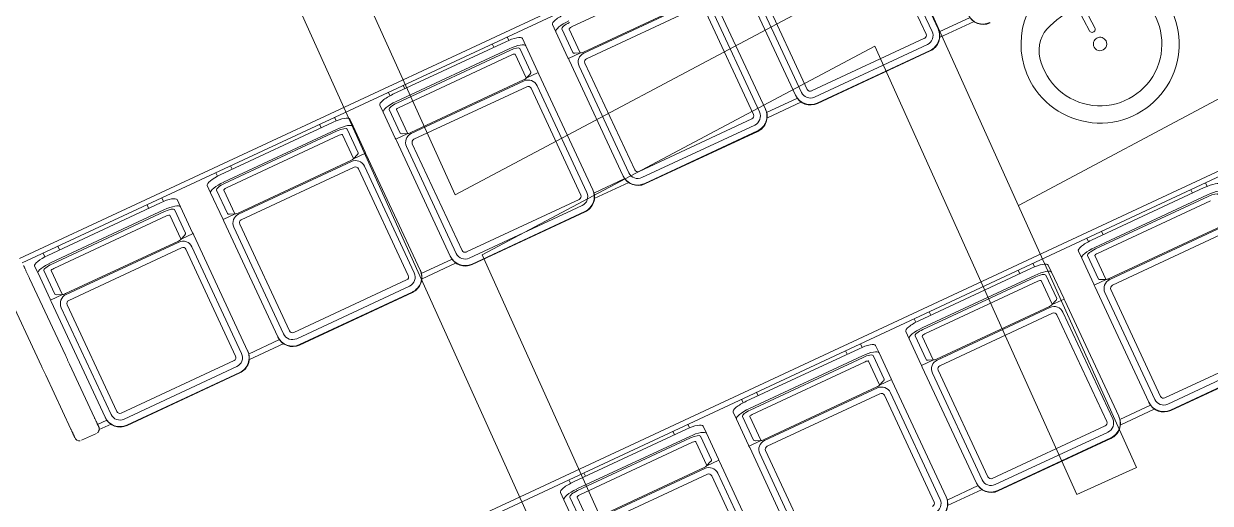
# Model space of a CAD drawing. Header units: metres. Extents: x -217 to -108, y -304 to -188.
# Drawn here: x -143.97 to -140.347, y -248.892 to -247.429 of the extents above; entities that cross this region are included whole.
import ezdxf

# ---------------------------------------------------------------- set-up
doc = ezdxf.new("R2010")
doc.units = ezdxf.units.M
for name, color, linetype, lineweight in [('A-FLOR', 192, 'Continuous', 9), ('A-WALL', 113, 'Continuous', 9), ('I-FURN', 30, 'Continuous', 9), ('P-SANR-FIXT', 6, 'Continuous', 9), ('Q-CASE', 31, 'Continuous', 9)]:
    doc.layers.add(name, color=color, linetype=linetype, lineweight=lineweight)

# ---------------------------------------------------------------- blocks, each defined once
blk = doc.blocks.new('Vanity_Five_Sinks_3959 - 25_ Deep-586352-Nivel 3')
at = {"layer": 'Q-CASE'}
blk.add_line((-1.3216, -0.635), (2.6349, -0.635), dxfattribs=at)
blk = doc.blocks.new('Sink_Vanity_Round - 19_ x 19_-584082-Nivel 3')
at = {"layer": 'P-SANR-FIXT'}
for p, q in [((0.0871, 0.2471), (0.0871, 0.1363)), ((0.1062, 0.2471), (0.1062, 0.1363))]:
    blk.add_line(p, q, dxfattribs=at)
for centre, radius, start, end in [((0.0967, 0.0852), 0.2413, 360, 180), ((0.0459, 0.2471), 0.0127, 360, 180), ((0.0967, 0.2471), 0.00952, 360, 180), ((0.1475, 0.2471), 0.0127, 360, 180), ((0.0967, -0.233), 0.4523, 76.1035, 103.8965), ((0.0459, 0.2471), 0.0127, 180, 0), ((0.1475, 0.2471), 0.0127, 180, 360), ((0.0124, 0.1074), 0.1016, 103.8965, 165.2115), ((0.1809, 0.1074), 0.1016, 14.7885, 76.1035), ((0.0967, 0.0852), 0.1887, 165.2115, 14.7885), ((0.0967, 0.1363), 0.00952, 180, 0), ((0.0967, 0.0852), 0.2413, 180, 360), ((0.0967, 0.0852), 0.0206, 360, 180), ((0.0967, 0.0852), 0.0206, 180, 360)]:
    blk.add_arc(centre, radius, start, end, dxfattribs=at)
blk = doc.blocks.new('silla sala de espera - silla sala de espera-V119-Nivel 3')
at = {"layer": 'I-FURN'}
for p, q in [((6.4365, 0.288), (0.0777, 0.288)), ((0.0796, 0.272), (6.435, 0.272)), ((0.15, 0.2599), (0.15, 0.272)), ((0.16, 0.2602), (0.54, 0.2602)), ((0.2, 0.272), (0.2, 0.2602)), ((0.5, 0.2602), (0.5, 0.272)), ((0.55, 0.272), (0.55, 0.2599)), ((0.7314, 0.2599), (0.7314, 0.272)), ((0.7414, 0.2602), (1.1214, 0.2602)), ((0.7814, 0.272), (0.7814, 0.2602)), ((1.0814, 0.2602), (1.0814, 0.272)), ((1.1314, 0.272), (1.1314, 0.2599)), ((1.3128, 0.2599), (1.3128, 0.272)), ((1.3228, 0.2602), (1.7028, 0.2602)), ((1.3628, 0.272), (1.3628, 0.2602)), ((1.6628, 0.2602), (1.6628, 0.272)), ((1.7128, 0.272), (1.7128, 0.2599)), ((0, 0.22), (0, -0.0386)), ((0.08, -0.0386), (0.08, 0.22)), ((0.11, 0.2473), (0.11, 0.2231)), ((0.11, 0.1358), (0.11, 0.2231)), ((0.13, 0.1436), (0.13, 0.2231)), ((0.16, 0.2361), (0.54, 0.2361)), ((0.16, 0.2309), (0.54, 0.2309)), ((0.57, 0.2231), (0.57, 0.1436)), ((0.59, 0.2231), (0.59, 0.2473)), ((0.59, 0.2231), (0.59, 0.1358)), ((0.6914, 0.2473), (0.6914, 0.2231)), ((0.6914, 0.1358), (0.6914, 0.2231)), ((0.7114, 0.1436), (0.7114, 0.2231)), ((0.7414, 0.2361), (1.1214, 0.2361)), ((0.7414, 0.2309), (1.1214, 0.2309)), ((1.1514, 0.2231), (1.1514, 0.1436)), ((1.1714, 0.2231), (1.1714, 0.2473)), ((1.1714, 0.2231), (1.1714, 0.1358)), ((1.2728, 0.2473), (1.2728, 0.2231)), ((1.2728, 0.1358), (1.2728, 0.2231)), ((1.2928, 0.1436), (1.2928, 0.2231)), ((1.3228, 0.2361), (1.7028, 0.2361)), ((1.3228, 0.2309), (1.7028, 0.2309)), ((1.7328, 0.2231), (1.7328, 0.1436)), ((1.7528, 0.2231), (1.7528, 0.2473)), ((1.7528, 0.2231), (1.7528, 0.1358)), ((1.8543, 0.2473), (1.8543, 0.2231)), ((1.8543, 0.1358), (1.8543, 0.2231)), ((1.8743, 0.1436), (1.8743, 0.2231)), ((0.15, 0.2135), (0.15, 0.1339)), ((0.54, 0.2161), (0.16, 0.2161)), ((0.55, 0.1339), (0.55, 0.2135)), ((0.7314, 0.2135), (0.7314, 0.1339)), ((1.1214, 0.2161), (0.7414, 0.2161)), ((1.1314, 0.1339), (1.1314, 0.2135)), ((1.3128, 0.2135), (1.3128, 0.1339)), ((1.7028, 0.2161), (1.3228, 0.2161)), ((1.7128, 0.1339), (1.7128, 0.2135)), ((1.8943, 0.2135), (1.8943, 0.1339)), ((2.2843, 0.2161), (1.9043, 0.2161)), ((0.11, 0.1329), (0.11, 0.1358)), ((0.11, 0.1329), (0.1506, 0.1329)), ((0.11, 0.1279), (0.11, 0.1329)), ((0.11, -0.2615), (0.11, 0.1279)), ((0.1347, 0.1394), (0.1516, 0.1325)), ((0.16, 0.1313), (0.54, 0.1313)), ((0.16, 0.1279), (0.54, 0.1279)), ((0.54, 0.1087), (0.16, 0.1087)), ((0.5484, 0.1325), (0.5653, 0.1394)), ((0.5496, 0.1329), (0.59, 0.1329)), ((0.59, 0.1358), (0.59, 0.1329)), ((0.59, 0.1329), (0.59, 0.1279)), ((0.59, 0.1279), (0.59, -0.2615)), ((0.6914, 0.1329), (0.6914, 0.1358)), ((0.6914, 0.1329), (0.7321, 0.1329)), ((0.6914, 0.1279), (0.6914, 0.1329)), ((0.6914, -0.2615), (0.6914, 0.1279)), ((0.7161, 0.1394), (0.733, 0.1325)), ((0.7414, 0.1313), (1.1214, 0.1313)), ((0.7414, 0.1279), (1.1214, 0.1279)), ((1.1214, 0.1087), (0.7414, 0.1087)), ((1.1299, 0.1325), (1.1467, 0.1394)), ((1.131, 0.1329), (1.1714, 0.1329)), ((1.1714, 0.1358), (1.1714, 0.1329)), ((1.1714, 0.1329), (1.1714, 0.1279)), ((1.1714, 0.1279), (1.1714, -0.2615)), ((1.2728, 0.1329), (1.2728, 0.1358)), ((1.2728, 0.1329), (1.3135, 0.1329)), ((1.2728, 0.1279), (1.2728, 0.1329)), ((1.2728, -0.2615), (1.2728, 0.1279)), ((1.2975, 0.1394), (1.3144, 0.1325)), ((1.3228, 0.1313), (1.7028, 0.1313)), ((1.3228, 0.1279), (1.7028, 0.1279)), ((1.7028, 0.1087), (1.3228, 0.1087)), ((1.7113, 0.1325), (1.7282, 0.1394)), ((1.7124, 0.1329), (1.7528, 0.1329)), ((1.7528, 0.1358), (1.7528, 0.1329)), ((1.7528, 0.1329), (1.7528, 0.1279)), ((1.7528, 0.1279), (1.7528, -0.2615)), ((1.8543, 0.1329), (1.8543, 0.1358)), ((1.8543, 0.1329), (1.8949, 0.1329)), ((1.8543, 0.1279), (1.8543, 0.1329)), ((1.8543, -0.2615), (1.8543, 0.1279)), ((1.8789, 0.1394), (1.8958, 0.1325)), ((1.9043, 0.1313), (2.2843, 0.1313)), ((1.9043, 0.1279), (2.2843, 0.1279)), ((2.2843, 0.1087), (1.9043, 0.1087)), ((2.3343, 0.1279), (2.3343, -0.2615)), ((2.4357, -0.2615), (2.4357, 0.1279)), ((2.9157, 0.1279), (2.9157, -0.2615)), ((0.13, -0.2615), (0.13, 0.098)), ((0.15, 0.0987), (0.15, -0.2608)), ((0.55, -0.2608), (0.55, 0.0987)), ((0.57, 0.098), (0.57, -0.2615)), ((0.7114, -0.2615), (0.7114, 0.098)), ((0.7314, 0.0987), (0.7314, -0.2608)), ((1.1314, -0.2608), (1.1314, 0.0987)), ((1.1514, 0.098), (1.1514, -0.2615)), ((1.2928, -0.2615), (1.2928, 0.098)), ((1.3128, 0.0987), (1.3128, -0.2608)), ((1.7128, -0.2608), (1.7128, 0.0987)), ((1.7328, 0.098), (1.7328, -0.2615)), ((1.8743, -0.2615), (1.8743, 0.098)), ((1.8943, 0.0987), (1.8943, -0.2608)), ((2.2943, -0.2608), (2.2943, 0.0987)), ((2.3143, 0.098), (2.3143, -0.2615)), ((2.4557, -0.2615), (2.4557, 0.098)), ((2.4757, 0.0987), (2.4757, -0.2608)), ((2.8757, -0.2608), (2.8757, 0.0987)), ((2.8957, 0.098), (2.8957, -0.2615)), ((0, -0.0686), (0, -0.25)), ((0.08, -0.25), (0.08, -0.0686)), ((0.0777, -0.288), (0.1178, -0.288)), ((0.1114, -0.272), (0.0797, -0.272)), ((0.11, -0.2615), (0.11, -0.2629)), ((0.16, -0.2707), (0.54, -0.2707)), ((0.5822, -0.288), (0.6993, -0.288)), ((0.6928, -0.272), (0.5886, -0.272)), ((0.59, -0.2629), (0.59, -0.2615)), ((0.6914, -0.2615), (0.6914, -0.2629)), ((0.7414, -0.2707), (1.1214, -0.2707)), ((1.1636, -0.288), (1.2807, -0.288)), ((1.2742, -0.272), (1.17, -0.272)), ((1.1714, -0.2629), (1.1714, -0.2615)), ((1.2728, -0.2615), (1.2728, -0.2629)), ((1.3228, -0.2707), (1.7028, -0.2707)), ((1.745, -0.288), (1.8621, -0.288)), ((1.8556, -0.272), (1.7515, -0.272)), ((1.7528, -0.2629), (1.7528, -0.2615)), ((1.8543, -0.2615), (1.8543, -0.2629)), ((1.9043, -0.2707), (2.2843, -0.2707)), ((2.3264, -0.288), (2.4435, -0.288)), ((2.4371, -0.272), (2.3329, -0.272)), ((2.3343, -0.2629), (2.3343, -0.2615)), ((2.4357, -0.2615), (2.4357, -0.2629)), ((2.4857, -0.2707), (2.8657, -0.2707)), ((2.9078, -0.288), (3.0249, -0.288)), ((3.0185, -0.272), (2.9143, -0.272)), ((2.9157, -0.2629), (2.9157, -0.2615)), ((0.015, -0.295), (0.065, -0.295)), ((0.54, -0.2915), (0.16, -0.2915)), ((0.16, -0.3115), (0.54, -0.3115)), ((0.16, -0.3128), (0.54, -0.3128)), ((1.1214, -0.2915), (0.7414, -0.2915)), ((0.7414, -0.3115), (1.1214, -0.3115)), ((0.7414, -0.3128), (1.1214, -0.3128)), ((1.7028, -0.2915), (1.3228, -0.2915)), ((1.3228, -0.3115), (1.7028, -0.3115)), ((1.3228, -0.3128), (1.7028, -0.3128)), ((2.2843, -0.2915), (1.9043, -0.2915)), ((1.9043, -0.3115), (2.2843, -0.3115)), ((1.9043, -0.3128), (2.2843, -0.3128)), ((2.8657, -0.2915), (2.4857, -0.2915)), ((2.4857, -0.3115), (2.8657, -0.3115)), ((2.4857, -0.3128), (2.8657, -0.3128))]:
    blk.add_line(p, q, dxfattribs=at)
at = {"layer": 'I-FURN', "flags": 128}
for points in [[(0.08, 0.22), (0.08, 0.2224), (0.08, 0.2248), (0.08, 0.2272), (0.08, 0.2296), (0.08, 0.2319), (0.08, 0.2343), (0.08, 0.2366), (0.08, 0.2389), (0.08, 0.2411), (0.08, 0.2434), (0.08, 0.2456), (0.08, 0.2477), (0.08, 0.2498), (0.08, 0.2519), (0.08, 0.2539), (0.08, 0.2558), (0.08, 0.2577), (0.08, 0.2596), (0.08, 0.2613), (0.08, 0.263)], [(0, -0.0386), (0, -0.041), (0, -0.0434), (0, -0.0458), (0, -0.0481), (0, -0.0505), (0, -0.0528), (0, -0.0552), (0, -0.0575), (0, -0.0597), (0, -0.062), (0, -0.0641), (0, -0.0663), (0, -0.0684), (0, -0.0686)], [(0.08, -0.0686), (0.08, -0.0665), (0.08, -0.0644), (0.08, -0.0622), (0.08, -0.0599), (0.08, -0.0577), (0.08, -0.0554), (0.08, -0.0531), (0.08, -0.0507), (0.08, -0.0484), (0.08, -0.046), (0.08, -0.0436), (0.08, -0.0412), (0.08, -0.0388), (0.08, -0.0386)], [(0, -0.25), (0, -0.2521), (0, -0.2541), (0, -0.256), (0, -0.2579), (0, -0.2597), (0, -0.2615), (0, -0.2632), (0, -0.2648), (0, -0.2664), (0, -0.2679), (0, -0.2693), (0, -0.2706), (0, -0.2719), (0, -0.273), (0, -0.2741), (0, -0.2751), (0, -0.276), (0, -0.2768), (0, -0.2775), (0, -0.2782), (0, -0.2787), (0, -0.2792), (0, -0.2795), (0, -0.2798), (0, -0.2799), (0, -0.28)], [(0.08, -0.28), (0.08, -0.28), (0.08, -0.2798), (0.08, -0.2796), (0.08, -0.2792), (0.08, -0.2788), (0.08, -0.2783), (0.08, -0.2777), (0.08, -0.277), (0.08, -0.2762), (0.08, -0.2753), (0.08, -0.2743), (0.08, -0.2732), (0.08, -0.2721), (0.08, -0.2708), (0.08, -0.2695), (0.08, -0.2681), (0.08, -0.2667), (0.08, -0.2651), (0.08, -0.2635), (0.08, -0.2618), (0.08, -0.26), (0.08, -0.2582), (0.08, -0.2563), (0.08, -0.2544), (0.08, -0.2524), (0.08, -0.2504), (0.08, -0.25)]]:
    blk.add_lwpolyline(points, dxfattribs=at)
at = {"layer": 'I-FURN'}
for centre, start, end in [((0.015, -0.28), 172.5537, 255), ((0.065, -0.28), 285, 329.9796), ((0.065, -0.28), 330, 344.4005), ((0.065, -0.28), 345, 358.0374), ((0.065, -0.28), 1.965, 7.4463)]:
    blk.add_arc(centre, 0.015, start, end, dxfattribs=at)
for centre, major_axis, ratio, start_param, end_param in [((0.16, 0.2473), (-0.05, 0), 0.258819, 4.712389, 6.283185), ((0.54, 0.2473), (0.05, 0), 0.258819, 0, 1.570796), ((0.7414, 0.2473), (-0.05, 0), 0.258819, 4.712389, 6.283185), ((1.1214, 0.2473), (0.05, 0), 0.258819, 0, 1.570796), ((1.3228, 0.2473), (0.05, 0), 0.258819, 1.570796, 3.141593), ((1.7028, 0.2473), (0.05, 0), 0.258819, 0, 1.570796), ((1.9043, 0.2473), (0.05, 0), 0.258819, 1.570796, 3.141593), ((0.16, 0.2231), (-0.05, 0), 0.258819, 4.712389, 6.283185), ((0.16, 0.2231), (0.03, 0), 0.258819, 1.570796, 3.141593), ((0.54, 0.2231), (0.05, 0), 0.258819, 0, 1.570796), ((0.54, 0.2231), (0.03, 0), 0.258819, 0, 1.570796), ((0.7414, 0.2231), (-0.05, 0), 0.258819, 4.712389, 6.283185), ((0.7414, 0.2231), (0.03, 0), 0.258819, 1.570796, 3.141593), ((1.1214, 0.2231), (-0.05, 0), 0.258819, 3.141593, 4.712389), ((1.1214, 0.2231), (0.03, 0), 0.258819, 0, 1.570796), ((1.3228, 0.2231), (-0.05, 0), 0.258819, 4.712389, 6.283185), ((1.3228, 0.2231), (-0.03, 0), 0.258819, 4.712389, 6.283185), ((1.7028, 0.2231), (-0.05, 0), 0.258819, 3.141593, 4.712389), ((1.7028, 0.2231), (0.03, 0), 0.258819, 0, 1.570796), ((1.9043, 0.2231), (-0.05, 0), 0.258819, 4.712389, 6.283185), ((1.9043, 0.2231), (-0.03, 0), 0.258819, 4.712389, 6.283185), ((0.16, 0.2135), (-0.01, 0), 0.258819, 4.712389, 6.283185), ((0.54, 0.2135), (0.01, 0), 0.258819, 0, 1.570796), ((0.7414, 0.2135), (-0.01, 0), 0.258819, 4.712389, 6.283185), ((1.1214, 0.2135), (0.01, 0), 0.258819, 0, 1.570796), ((1.3228, 0.2135), (-0.01, 0), 0.258819, 4.712389, 6.283185), ((1.7028, 0.2135), (-0.01, 0), 0.258819, 3.141593, 4.712389), ((1.9043, 0.2135), (-0.01, 0), 0.258819, 4.712389, 6.283185), ((0.16, 0.1436), (0.03, 0), 0.258819, 3.141593, 3.665191), ((0.16, 0.098), (-0.03, 0), 0.99863, 4.712389, 6.283185), ((0.16, 0.1339), (0.01, 0), 0.258819, 3.141593, 4.712389), ((0.16, 0.0987), (-0.01, 0), 0.99863, 4.712389, 6.283185), ((0.54, 0.1339), (-0.01, 0), 0.258819, 1.570796, 3.141593), ((0.54, 0.098), (0.03, 0), 0.99863, 0, 1.570796), ((0.54, 0.0987), (0.01, 0), 0.99863, 0, 1.570796), ((0.54, 0.1436), (0.03, 0), 0.258819, 5.759587, 6.283185), ((0.7414, 0.1436), (0.03, 0), 0.258819, 3.141593, 3.665191), ((0.7414, 0.098), (-0.03, 0), 0.99863, 4.712389, 6.283185), ((0.7414, 0.1339), (0.01, 0), 0.258819, 3.141593, 4.712389), ((0.7414, 0.0987), (-0.01, 0), 0.99863, 4.712389, 6.283185), ((1.1214, 0.1339), (0.01, 0), 0.258819, 4.712389, 6.283185), ((1.1214, 0.098), (0.03, 0), 0.99863, 0, 1.570796), ((1.1214, 0.0987), (-0.01, 0), 0.99863, 3.141593, 4.712389), ((1.1214, 0.1436), (0.03, 0), 0.258819, 5.759587, 6.283185), ((1.3228, 0.1436), (0.03, 0), 0.258819, 3.141593, 3.665191), ((1.3228, 0.098), (-0.03, 0), 0.99863, 4.712389, 6.283185), ((1.3228, 0.1339), (-0.01, 0), 0.258819, 0, 1.570796), ((1.3228, 0.0987), (-0.01, 0), 0.99863, 4.712389, 6.283185), ((1.7028, 0.1339), (-0.01, 0), 0.258819, 1.570796, 3.141593), ((1.7028, 0.098), (-0.03, 0), 0.99863, 3.141593, 4.712389), ((1.7028, 0.0987), (-0.01, 0), 0.99863, 3.141593, 4.712389), ((1.7028, 0.1436), (-0.03, 0), 0.258819, 2.617994, 3.141593), ((1.9043, 0.1436), (0.03, 0), 0.258819, 3.141593, 3.665191), ((1.9043, 0.098), (-0.03, 0), 0.99863, 4.712389, 6.283185), ((1.9043, 0.1339), (0.01, 0), 0.258819, 3.141593, 4.712389), ((1.9043, 0.0987), (-0.01, 0), 0.99863, 4.712389, 6.283185), ((0.16, -0.2615), (0.05, 0), 0.99863, 3.141593, 4.712389), ((0.16, -0.2629), (0.05, 0), 0.99863, 3.141593, 4.712389), ((0.16, -0.2615), (0.03, 0), 0.99863, 3.141593, 4.712389), ((0.16, -0.2608), (-0.01, 0), 0.99863, 0, 1.570796), ((0.54, -0.2608), (-0.01, 0), 0.99863, 1.570796, 3.141593), ((0.54, -0.2615), (-0.03, 0), 0.99863, 1.570796, 3.141593), ((0.54, -0.2615), (-0.05, 0), 0.99863, 1.570796, 3.141593), ((0.54, -0.2629), (-0.05, 0), 0.99863, 1.570796, 3.141593), ((0.7414, -0.2615), (0.05, 0), 0.99863, 3.141593, 4.712389), ((0.7414, -0.2629), (0.05, 0), 0.99863, 3.141593, 4.712389), ((0.7414, -0.2615), (0.03, 0), 0.99863, 3.141593, 4.712389), ((0.7414, -0.2608), (0.01, 0), 0.99863, 3.141593, 4.712389), ((1.1214, -0.2608), (-0.01, 0), 0.99863, 1.570796, 3.141593), ((1.1214, -0.2615), (-0.03, 0), 0.99863, 1.570796, 3.141593), ((1.1214, -0.2615), (-0.05, 0), 0.99863, 1.570796, 3.141593), ((1.1214, -0.2629), (-0.05, 0), 0.99863, 1.570796, 3.141593), ((1.3228, -0.2615), (-0.05, 0), 0.99863, 0, 1.570796), ((1.3228, -0.2629), (0.05, 0), 0.99863, 3.141593, 4.712389), ((1.3228, -0.2615), (0.03, 0), 0.99863, 3.141593, 4.712389), ((1.3228, -0.2608), (-0.01, 0), 0.99863, 0, 1.570796), ((1.7028, -0.2608), (-0.01, 0), 0.99863, 1.570796, 3.141593), ((1.7028, -0.2615), (0.03, 0), 0.99863, 4.712389, 6.283185), ((1.7028, -0.2615), (0.05, 0), 0.99863, 4.712389, 6.283185), ((1.7028, -0.2629), (-0.05, 0), 0.99863, 1.570796, 3.141593), ((1.9043, -0.2615), (0.05, 0), 0.99863, 3.141593, 4.712389), ((1.9043, -0.2629), (-0.05, 0), 0.99863, 0, 1.570796), ((1.9043, -0.2615), (0.03, 0), 0.99863, 3.141593, 4.712389), ((1.9043, -0.2608), (-0.01, 0), 0.99863, 0, 1.570796), ((2.2843, -0.2608), (-0.01, 0), 0.99863, 1.570796, 3.141593), ((2.2843, -0.2615), (-0.03, 0), 0.99863, 1.570796, 3.141593), ((2.2843, -0.2615), (-0.05, 0), 0.99863, 1.570796, 3.141593), ((2.2843, -0.2629), (-0.05, 0), 0.99863, 1.570796, 3.141593), ((2.4857, -0.2615), (0.05, 0), 0.99863, 3.141593, 4.712389), ((2.4857, -0.2629), (0.05, 0), 0.99863, 3.141593, 4.712389), ((2.4857, -0.2615), (-0.03, 0), 0.99863, 0, 1.570796), ((2.4857, -0.2608), (-0.01, 0), 0.99863, 0, 1.570796), ((2.8657, -0.2608), (-0.01, 0), 0.99863, 1.570796, 3.141593), ((2.8657, -0.2615), (-0.03, 0), 0.99863, 1.570796, 3.141593), ((2.8657, -0.2615), (-0.05, 0), 0.99863, 1.570796, 3.141593), ((2.8657, -0.2629), (-0.05, 0), 0.99863, 1.570796, 3.141593), ((3.0671, -0.2615), (0.05, 0), 0.99863, 3.141593, 4.712389), ((3.0671, -0.2629), (0.05, 0), 0.99863, 3.141593, 4.712389)]:
    blk.add_ellipse(centre, major_axis=major_axis, ratio=ratio, start_param=start_param, end_param=end_param, dxfattribs=at)
blk.add_open_spline([(0.078, -0.2875), (0.0781, -0.2873), (0.0783, -0.2869), (0.0788, -0.2859), (0.0794, -0.2845), (0.0798, -0.2828), (0.08, -0.2813), (0.08, -0.2799), (0.08, -0.2789), (0.0799, -0.2786)], degree=3, knots=[0.1111111, 0.1111111, 0.1111111, 0.1111111, 0.1666667, 0.2222222, 0.3333333, 0.3888889, 0.4444444, 0.5138889, 0.5555556, 0.5555556, 0.5555556, 0.5555556], dxfattribs=at)
blk = doc.blocks.new('silla sala de espera - silla sala de espera-V120-Nivel 3')
at = {"layer": 'I-FURN'}
for p, q in [((6.4365, 0.288), (0.0777, 0.288)), ((0.0796, 0.272), (6.435, 0.272)), ((1.3128, 0.2599), (1.3128, 0.272)), ((1.3228, 0.2602), (1.7028, 0.2602)), ((1.3628, 0.272), (1.3628, 0.2602)), ((1.6628, 0.2602), (1.6628, 0.272)), ((1.7128, 0.272), (1.7128, 0.2599)), ((1.8943, 0.2599), (1.8943, 0.272)), ((1.9043, 0.2602), (2.2843, 0.2602)), ((1.9443, 0.272), (1.9443, 0.2602)), ((2.2443, 0.2602), (2.2443, 0.272)), ((2.2943, 0.272), (2.2943, 0.2599)), ((2.4757, 0.2599), (2.4757, 0.272)), ((2.4857, 0.2602), (2.8657, 0.2602)), ((2.5257, 0.272), (2.5257, 0.2602)), ((2.8257, 0.2602), (2.8257, 0.272)), ((2.8757, 0.272), (2.8757, 0.2599)), ((3.0571, 0.2599), (3.0571, 0.272)), ((3.0671, 0.2602), (3.4471, 0.2602)), ((3.1071, 0.272), (3.1071, 0.2602)), ((3.4071, 0.2602), (3.4071, 0.272)), ((3.4571, 0.272), (3.4571, 0.2599)), ((1.2728, 0.2473), (1.2728, 0.2231)), ((1.2728, 0.1358), (1.2728, 0.2231)), ((1.2928, 0.1436), (1.2928, 0.2231)), ((1.3228, 0.2361), (1.7028, 0.2361)), ((1.3228, 0.2309), (1.7028, 0.2309)), ((1.7328, 0.2231), (1.7328, 0.1436)), ((1.7528, 0.2231), (1.7528, 0.2473)), ((1.7528, 0.2231), (1.7528, 0.1358)), ((1.8543, 0.2473), (1.8543, 0.2231)), ((1.8543, 0.1358), (1.8543, 0.2231)), ((1.8743, 0.1436), (1.8743, 0.2231)), ((1.9043, 0.2361), (2.2843, 0.2361)), ((1.9043, 0.2309), (2.2843, 0.2309)), ((2.3143, 0.2231), (2.3143, 0.1436)), ((2.3343, 0.2231), (2.3343, 0.2473)), ((2.3343, 0.2231), (2.3343, 0.1358)), ((2.4357, 0.2473), (2.4357, 0.2231)), ((2.4357, 0.1358), (2.4357, 0.2231)), ((2.4557, 0.1436), (2.4557, 0.2231)), ((2.4857, 0.2361), (2.8657, 0.2361)), ((2.4857, 0.2309), (2.8657, 0.2309)), ((2.8957, 0.2231), (2.8957, 0.1436)), ((2.9157, 0.2231), (2.9157, 0.2473)), ((2.9157, 0.2231), (2.9157, 0.1358)), ((3.0171, 0.2473), (3.0171, 0.2231)), ((3.0171, 0.1358), (3.0171, 0.2231)), ((3.0371, 0.1436), (3.0371, 0.2231)), ((3.0671, 0.2361), (3.4471, 0.2361)), ((3.0671, 0.2309), (3.4471, 0.2309)), ((1.3128, 0.2135), (1.3128, 0.1339)), ((1.7028, 0.2161), (1.3228, 0.2161)), ((1.7128, 0.1339), (1.7128, 0.2135)), ((1.8943, 0.2135), (1.8943, 0.1339)), ((2.2843, 0.2161), (1.9043, 0.2161)), ((2.2943, 0.1339), (2.2943, 0.2135)), ((2.4757, 0.2135), (2.4757, 0.1339)), ((2.8657, 0.2161), (2.4857, 0.2161)), ((2.8757, 0.1339), (2.8757, 0.2135)), ((3.0571, 0.2135), (3.0571, 0.1339)), ((3.4471, 0.2161), (3.0671, 0.2161)), ((1.3228, 0.1313), (1.7028, 0.1313)), ((1.3228, 0.1279), (1.7028, 0.1279)), ((1.7028, 0.1087), (1.3228, 0.1087)), ((1.7113, 0.1325), (1.7282, 0.1394)), ((1.7124, 0.1329), (1.7528, 0.1329)), ((1.7528, 0.1358), (1.7528, 0.1329)), ((1.7528, 0.1329), (1.7528, 0.1279)), ((1.7528, 0.1279), (1.7528, -0.2615)), ((1.8543, 0.1329), (1.8543, 0.1358)), ((1.8543, 0.1329), (1.8949, 0.1329)), ((1.8543, 0.1279), (1.8543, 0.1329)), ((1.8543, -0.2615), (1.8543, 0.1279)), ((1.8789, 0.1394), (1.8958, 0.1325)), ((1.9043, 0.1313), (2.2843, 0.1313)), ((1.9043, 0.1279), (2.2843, 0.1279)), ((2.2843, 0.1087), (1.9043, 0.1087)), ((2.2927, 0.1325), (2.3096, 0.1394)), ((2.2939, 0.1329), (2.3343, 0.1329)), ((2.3343, 0.1358), (2.3343, 0.1329)), ((2.3343, 0.1329), (2.3343, 0.1279)), ((2.3343, 0.1279), (2.3343, -0.2615)), ((2.4357, 0.1329), (2.4357, 0.1358)), ((2.4357, 0.1329), (2.4763, 0.1329)), ((2.4357, 0.1279), (2.4357, 0.1329)), ((2.4357, -0.2615), (2.4357, 0.1279)), ((2.4604, 0.1394), (2.4772, 0.1325)), ((2.4857, 0.1313), (2.8657, 0.1313)), ((2.4857, 0.1279), (2.8657, 0.1279)), ((2.8657, 0.1087), (2.4857, 0.1087)), ((2.8741, 0.1325), (2.891, 0.1394)), ((2.8753, 0.1329), (2.9157, 0.1329)), ((2.9157, 0.1358), (2.9157, 0.1329)), ((2.9157, 0.1329), (2.9157, 0.1279)), ((2.9157, 0.1279), (2.9157, -0.2615)), ((3.0171, 0.1329), (3.0171, 0.1358)), ((3.0171, 0.1329), (3.0577, 0.1329)), ((3.0171, 0.1279), (3.0171, 0.1329)), ((3.0171, -0.2615), (3.0171, 0.1279)), ((3.0418, 0.1394), (3.0587, 0.1325)), ((3.0671, 0.1313), (3.4471, 0.1313)), ((3.0671, 0.1279), (3.4471, 0.1279)), ((3.4471, 0.1087), (3.0671, 0.1087)), ((1.7128, -0.2608), (1.7128, 0.0987)), ((1.7328, 0.098), (1.7328, -0.2615)), ((1.8743, -0.2615), (1.8743, 0.098)), ((1.8943, 0.0987), (1.8943, -0.2608)), ((2.2943, -0.2608), (2.2943, 0.0987)), ((2.3143, 0.098), (2.3143, -0.2615)), ((2.4557, -0.2615), (2.4557, 0.098)), ((2.4757, 0.0987), (2.4757, -0.2608)), ((2.8757, -0.2608), (2.8757, 0.0987)), ((2.8957, 0.098), (2.8957, -0.2615)), ((3.0371, -0.2615), (3.0371, 0.098)), ((3.0571, 0.0987), (3.0571, -0.2608)), ((2.3264, -0.288), (2.4435, -0.288)), ((2.4371, -0.272), (2.3329, -0.272)), ((2.3343, -0.2629), (2.3343, -0.2615)), ((2.4357, -0.2615), (2.4357, -0.2629)), ((2.4857, -0.2707), (2.8657, -0.2707)), ((2.9078, -0.288), (3.0249, -0.288)), ((3.0185, -0.272), (2.9143, -0.272)), ((2.9157, -0.2629), (2.9157, -0.2615)), ((3.0171, -0.2615), (3.0171, -0.2629)), ((3.0671, -0.2707), (3.4471, -0.2707)), ((2.8657, -0.2915), (2.4857, -0.2915)), ((2.4857, -0.3115), (2.8657, -0.3115)), ((2.4857, -0.3128), (2.8657, -0.3128)), ((3.4471, -0.2915), (3.0671, -0.2915)), ((3.0671, -0.3115), (3.4471, -0.3115)), ((3.0671, -0.3128), (3.4471, -0.3128))]:
    blk.add_line(p, q, dxfattribs=at)
for centre, major_axis, ratio, start_param, end_param in [((1.3228, 0.2473), (0.05, 0), 0.258819, 1.570796, 3.141593), ((1.7028, 0.2473), (0.05, 0), 0.258819, 0, 1.570796), ((1.9043, 0.2473), (0.05, 0), 0.258819, 1.570796, 3.141593), ((2.2843, 0.2473), (0.05, 0), 0.258819, 0, 1.570796), ((2.4857, 0.2473), (0.05, 0), 0.258819, 1.570796, 3.141593), ((2.8657, 0.2473), (-0.05, 0), 0.258819, 3.141593, 4.712389), ((3.0671, 0.2473), (0.05, 0), 0.258819, 1.570796, 3.141593), ((3.4471, 0.2473), (-0.05, 0), 0.258819, 3.141593, 4.712389), ((1.3228, 0.2231), (-0.05, 0), 0.258819, 4.712389, 6.283185), ((1.3228, 0.2231), (-0.03, 0), 0.258819, 4.712389, 6.283185), ((1.7028, 0.2231), (-0.05, 0), 0.258819, 3.141593, 4.712389), ((1.7028, 0.2231), (0.03, 0), 0.258819, 0, 1.570796), ((1.9043, 0.2231), (-0.05, 0), 0.258819, 4.712389, 6.283185), ((1.9043, 0.2231), (-0.03, 0), 0.258819, 4.712389, 6.283185), ((2.2843, 0.2231), (0.05, 0), 0.258819, 0, 1.570796), ((2.2843, 0.2231), (0.03, 0), 0.258819, 0, 1.570796), ((2.4857, 0.2231), (-0.05, 0), 0.258819, 4.712389, 6.283185), ((2.4857, 0.2231), (-0.03, 0), 0.258819, 4.712389, 6.283185), ((2.8657, 0.2231), (0.05, 0), 0.258819, 0, 1.570796), ((2.8657, 0.2231), (0.03, 0), 0.258819, 0, 1.570796), ((3.0671, 0.2231), (-0.05, 0), 0.258819, 4.712389, 6.283185), ((3.0671, 0.2231), (-0.03, 0), 0.258819, 4.712389, 6.283185), ((3.4471, 0.2231), (0.05, 0), 0.258819, 0, 1.570796), ((3.4471, 0.2231), (0.03, 0), 0.258819, 0, 1.570796), ((1.3228, 0.2135), (-0.01, 0), 0.258819, 4.712389, 6.283185), ((1.7028, 0.2135), (-0.01, 0), 0.258819, 3.141593, 4.712389), ((1.9043, 0.2135), (-0.01, 0), 0.258819, 4.712389, 6.283185), ((2.2843, 0.2135), (-0.01, 0), 0.258819, 3.141593, 4.712389), ((2.4857, 0.2135), (-0.01, 0), 0.258819, 4.712389, 6.283185), ((2.8657, 0.2135), (-0.01, 0), 0.258819, 3.141593, 4.712389), ((3.0671, 0.2135), (-0.01, 0), 0.258819, 4.712389, 6.283185), ((1.7028, 0.1339), (-0.01, 0), 0.258819, 1.570796, 3.141593), ((1.7028, 0.098), (-0.03, 0), 0.99863, 3.141593, 4.712389), ((1.7028, 0.0987), (-0.01, 0), 0.99863, 3.141593, 4.712389), ((1.7028, 0.1436), (-0.03, 0), 0.258819, 2.617994, 3.141593), ((1.9043, 0.1436), (0.03, 0), 0.258819, 3.141593, 3.665191), ((1.9043, 0.098), (-0.03, 0), 0.99863, 4.712389, 6.283185), ((1.9043, 0.1339), (0.01, 0), 0.258819, 3.141593, 4.712389), ((1.9043, 0.0987), (-0.01, 0), 0.99863, 4.712389, 6.283185), ((2.2843, 0.1339), (-0.01, 0), 0.258819, 1.570796, 3.141593), ((2.2843, 0.098), (-0.03, 0), 0.99863, 3.141593, 4.712389), ((2.2843, 0.0987), (-0.01, 0), 0.99863, 3.141593, 4.712389), ((2.2843, 0.1436), (-0.03, 0), 0.258819, 2.617994, 3.141593), ((2.4857, 0.1436), (0.03, 0), 0.258819, 3.141593, 3.665191), ((2.4857, 0.098), (-0.03, 0), 0.99863, 4.712389, 6.283185), ((2.4857, 0.1339), (0.01, 0), 0.258819, 3.141593, 4.712389), ((2.4857, 0.0987), (-0.01, 0), 0.99863, 4.712389, 6.283185), ((2.8657, 0.1339), (-0.01, 0), 0.258819, 1.570796, 3.141593), ((2.8657, 0.098), (-0.03, 0), 0.99863, 3.141593, 4.712389), ((2.8657, 0.0987), (-0.01, 0), 0.99863, 3.141593, 4.712389), ((2.8657, 0.1436), (-0.03, 0), 0.258819, 2.617994, 3.141593), ((3.0671, 0.1436), (0.03, 0), 0.258819, 3.141593, 3.665191), ((3.0671, 0.098), (-0.03, 0), 0.99863, 4.712389, 6.283185), ((3.0671, 0.1339), (0.01, 0), 0.258819, 3.141593, 4.712389), ((3.0671, 0.0987), (-0.01, 0), 0.99863, 4.712389, 6.283185), ((2.2843, -0.2608), (-0.01, 0), 0.99863, 1.570796, 3.141593), ((2.2843, -0.2615), (-0.03, 0), 0.99863, 1.570796, 3.141593), ((2.2843, -0.2615), (-0.05, 0), 0.99863, 1.570796, 3.141593), ((2.2843, -0.2629), (-0.05, 0), 0.99863, 1.570796, 3.141593), ((2.4857, -0.2615), (0.05, 0), 0.99863, 3.141593, 4.712389), ((2.4857, -0.2629), (0.05, 0), 0.99863, 3.141593, 4.712389), ((2.4857, -0.2615), (-0.03, 0), 0.99863, 0, 1.570796), ((2.4857, -0.2608), (-0.01, 0), 0.99863, 0, 1.570796), ((2.8657, -0.2608), (-0.01, 0), 0.99863, 1.570796, 3.141593), ((2.8657, -0.2615), (-0.03, 0), 0.99863, 1.570796, 3.141593), ((2.8657, -0.2615), (-0.05, 0), 0.99863, 1.570796, 3.141593), ((2.8657, -0.2629), (-0.05, 0), 0.99863, 1.570796, 3.141593), ((3.0671, -0.2615), (0.05, 0), 0.99863, 3.141593, 4.712389), ((3.0671, -0.2629), (0.05, 0), 0.99863, 3.141593, 4.712389), ((3.0671, -0.2615), (-0.03, 0), 0.99863, 0, 1.570796), ((3.0671, -0.2608), (-0.01, 0), 0.99863, 0, 1.570796)]:
    blk.add_ellipse(centre, major_axis=major_axis, ratio=ratio, start_param=start_param, end_param=end_param, dxfattribs=at)

msp = doc.modelspace()

# ---------------------------------------------------------------- linework, layer by layer
at = {"layer": 'A-FLOR'}
for centre, radius, start, end in [((-144.0341, -252.7271), 10.3181, 212.72992, 24.30312), ((-144.1433, -252.5254), 9.8397, 214.27475, 22.75731)]:
    msp.add_arc(centre, radius, start, end, dxfattribs=at)
at = {"layer": 'A-WALL'}
for p, q in [((-141.2669, -251.5076), (-146.3452, -240.2555)), ((-144.1531, -244.6265), (-142.6525, -247.9514)), ((-142.6525, -247.9514), (-141.4543, -247.3144)), ((-141.195, -247.403), (-140.5721, -248.7834)), ((-141.3719, -247.4971), (-142.57, -248.1341)), ((-140.7544, -248.8657), (-141.3719, -247.4971)), ((-142.57, -248.1341), (-141.1732, -251.2291)), ((-140.7544, -248.8657), (-140.5721, -248.7834))]:
    msp.add_line(p, q, dxfattribs=at)

# ---------------------------------------------------------------- block references
at = {"layer": 'I-FURN', "rotation": 25.00000000000035}
for name, p in [('silla sala de espera - silla sala de espera-V119-Nivel 3', (-143.9315, -248.4391)), ('silla sala de espera - silla sala de espera-V120-Nivel 3', (-143.38, -249.6217))]:
    msp.add_blockref(name, p, dxfattribs=at)
at = {"layer": 'P-SANR-FIXT', "rotation": 27.99999999999963}
msp.add_blockref('Sink_Vanity_Round - 19_ x 19_-584082-Nivel 3', (-140.7292, -247.6113), dxfattribs=at)
at = {"layer": 'Q-CASE', "rotation": 27.99999999999963}
msp.add_blockref('Vanity_Five_Sinks_3959 - 25_ Deep-586352-Nivel 3', (-140.0645, -246.8019), dxfattribs=at)

doc.saveas('drawing.dxf')
